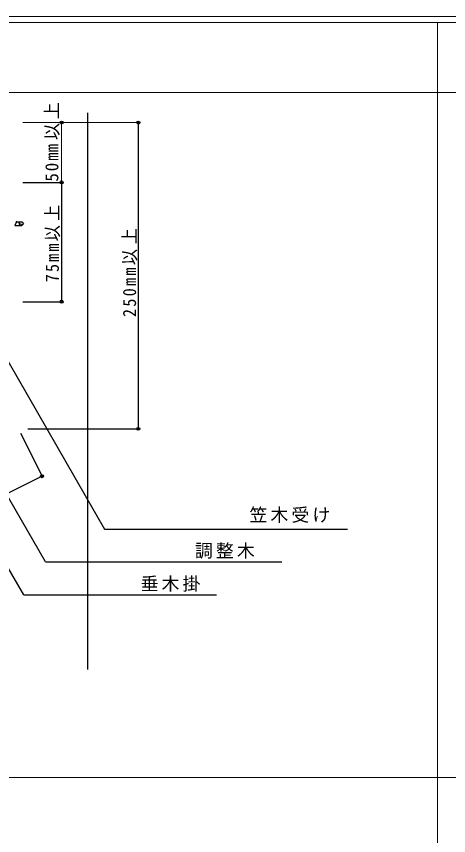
# Model space of a CAD drawing. Units: millimetres, scale not verified. Extents: x -941 to 1052, y -1622 to 1214.
# Drawn here: x -295 to 66, y -958 to -272 of the extents above; entities that cross this region are included whole.
import ezdxf

# ---------------------------------------------------------------- set-up
doc = ezdxf.new("R2010")
doc.units = ezdxf.units.MM
doc.header["$LTSCALE"] = 5
doc.header["$PDMODE"] = 32
doc.header["$PDSIZE"] = 2.5
for name, color, linetype in [('3-6', 7, 'Continuous'), ('3-9', 7, 'Continuous'), ('3-A', 7, 'Continuous'), ('3-B', 2, 'Continuous'), ('3-C', 7, 'Continuous'), ('3-D', 7, 'Continuous')]:
    doc.layers.add(name, color=color, linetype=linetype)
doc.layers.add('4-0', color=3, linetype='Continuous', lineweight=18)
doc.styles.add('ＭＳ ゴシック', font='')
doc.styles.get('ＭＳ ゴシック').set_extended_font_data('MS Gothic')

msp = doc.modelspace()

# ---------------------------------------------------------------- linework, layer by layer
at = {"layer": '3-6'}
for p, q in [((-295.204, -444.363), (-290.92, -444.364)), ((-290.92, -444.364), (-289.339, -445.865))]:
    msp.add_line(p, q, dxfattribs=at)
for points in [[(-295.555, -443.405), (-295.204, -444.363), (-296.585, -447.363)], [(-296.585, -447.363), (-290.92, -447.364), (-289.339, -445.865)]]:
    msp.add_lwpolyline(points, dxfattribs=at)
for centre, radius, start, end in [((-290.34, -442.738), 3.668, 207.12019, 276.76671), ((-291.957, -447.607), 1.435, 84.69449, 168.05658)]:
    msp.add_arc(centre, radius, start, end, dxfattribs=at)
at = {"layer": '3-9'}
for p, q in [((-193.318, -361.272), (-193.318, -617.353)), ((-290.08, -511.051), (-257.528, -511.051)), ((-285.899, -617.353), (-193.318, -617.353))]:
    msp.add_line(p, q, dxfattribs=at)
for points in [[(-290.08, -411.272), (-257.528, -411.272), (-257.528, -511.051)], [(-291.977, -620.916), (-273.927, -657.013), (-419.506, -729.803)]]:
    msp.add_lwpolyline(points, dxfattribs=at)
for p in [(-257.528, -361.272), (-193.318, -361.272), (-257.528, -411.272), (-257.528, -511.051), (-193.318, -617.353), (-273.927, -657.013)]:
    msp.add_point(p, dxfattribs=at)
at = {"layer": '3-A'}
for p, q in [((-270.964, -728.681), (-336.498, -615.174)), ((-289.162, -756.105), (-304.175, -730.103)), ((-270.964, -728.681), (-73.096, -728.681)), ((-289.162, -756.105), (-127.943, -756.105))]:
    msp.add_line(p, q, dxfattribs=at)
msp.add_lwpolyline([(-310.431, -547.526), (-221.675, -701.258), (-18.249, -701.258)], dxfattribs=at)
at = {"layer": '3-D', "color": 4}
msp.add_line((-235.766, -353.194), (-235.766, -818.679), dxfattribs=at)
at = {"layer": '4-0', "color": 7}
for p, q in [((1052.117, -272.467), (-937.883, -272.467)), ((-290.08, -361.272), (-193.318, -361.272)), ((-257.528, -411.272), (-257.528, -361.272))]:
    msp.add_line(p, q, dxfattribs=at)
at = {"layer": '4-0', "color": 2}
msp.add_line((1047.117, -277.466), (-932.883, -277.466), dxfattribs=at)
at = {"layer": '4-0', "color": 4}
for p, q in [((57.117, -277.466), (57.117, -1540.106)), ((1047.117, -336.185), (-932.883, -336.185)), ((1047.117, -908.786), (-932.883, -908.786))]:
    msp.add_line(p, q, dxfattribs=at)

# ---------------------------------------------------------------- texts
at = {"layer": '3-B', "char_height": 11, "attachment_point": 7, "rotation": 90, "style": 'ＭＳ ゴシック'}
for s, insert in [('\\T1.27;\\W0.9;75mm以上', (-258.583, -494.797)), ('\\T1.29;\\W0.9;250mm以上', (-193.977, -523.905))]:
    msp.add_mtext(s, dxfattribs=dict(at, insert=insert))
at = {"layer": '3-C', "color": 2, "char_height": 11, "attachment_point": 7, "style": 'ＭＳ ゴシック'}
for s, insert in [('\\T1.17;笠木受け', (-100.364, -696.015)), ('\\T1.17;調整木', (-146.021, -726.02)), ('\\T1.17;垂木掛', (-191.433, -753.573))]:
    msp.add_mtext(s, dxfattribs=dict(at, insert=insert))
at = {"layer": '4-0', "color": 2, "insert": (-259.006, -410.656), "char_height": 11, "attachment_point": 7, "rotation": 90, "style": 'ＭＳ ゴシック'}
msp.add_mtext('\\T1.22;\\W0.95;50㎜以上', dxfattribs=at)

doc.saveas('drawing.dxf')
